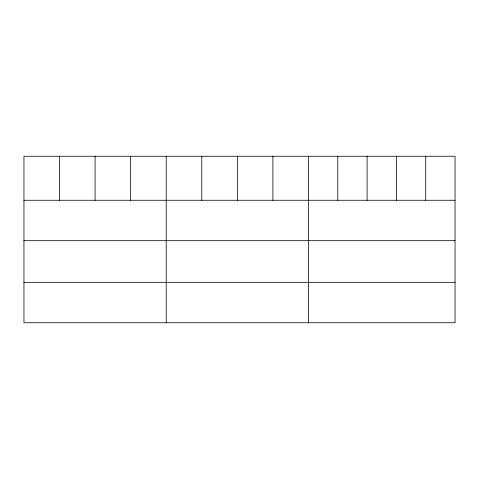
<?xml version="1.0" encoding="UTF-8"?>
<svg xmlns="http://www.w3.org/2000/svg" width="479" height="479" viewBox="0 0 479 479"><rect width="100%" height="100%" fill="white"/><g stroke="black" fill="none" stroke-linecap="round" stroke-linejoin="round"><path stroke-width="0.72" d="M455.05 200.27L455.05 322.75L23.95 322.75L23.95 156.25L455.05 156.25L455.05 200.27L23.95 200.27M23.95 240.686L455.05 240.686M23.95 282.329L455.05 282.329M425.735 156.25L425.735 200.27M396.42 156.25L396.42 200.27M367.106 156.25L367.106 200.27M337.791 156.25L337.791 200.27M308.476 156.25L308.476 322.75M272.91 156.25L272.91 200.27M237.344 156.25L237.344 200.27M201.779 156.25L201.779 200.27M166.213 156.25L166.213 322.75M130.647 156.25L130.647 200.27M95.082 156.25L95.082 200.27M59.516 156.25L59.516 200.27"/></g></svg>
